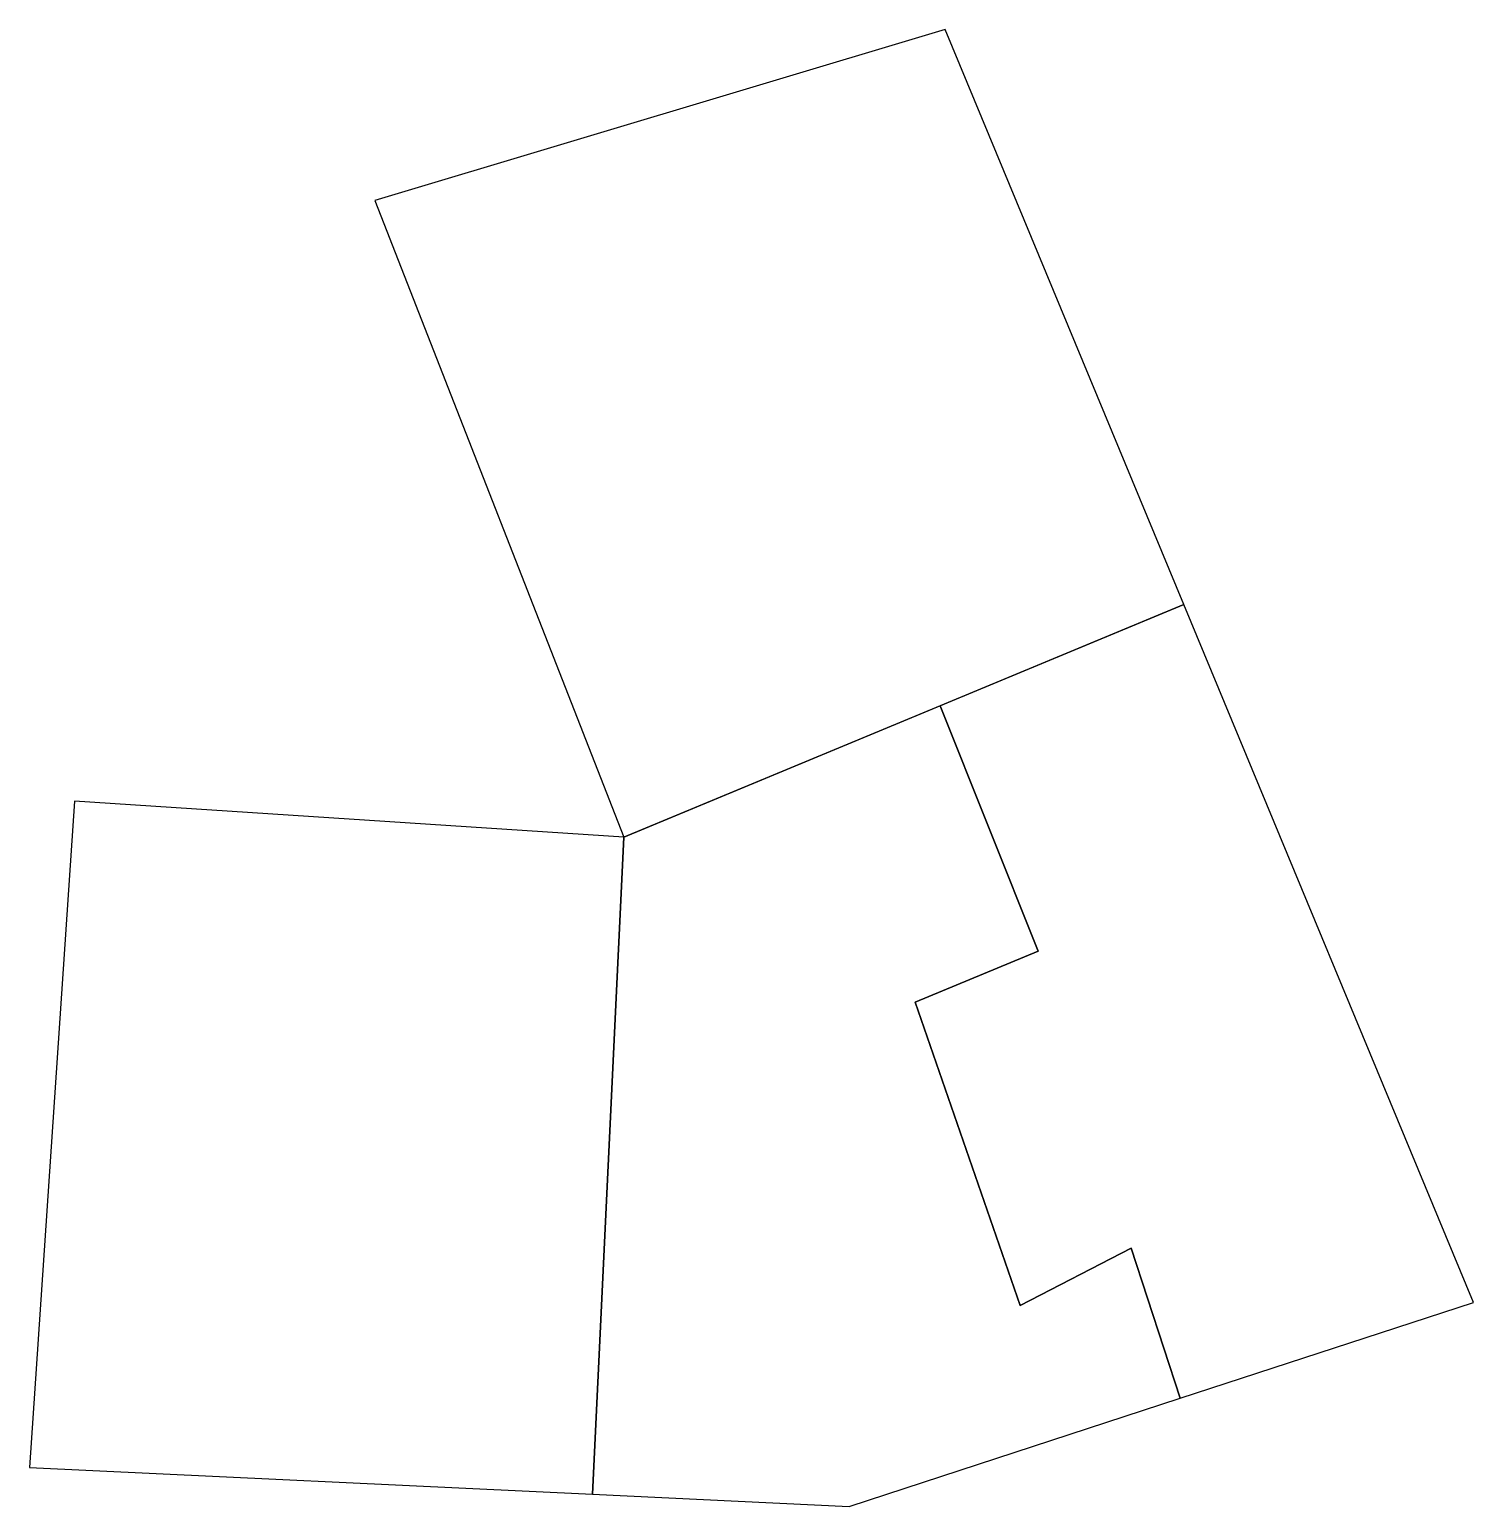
# Model space of a CAD drawing. Header units: millimetres. Extents: x -27.7 to 28.2, y -10.2 to 47.
import ezdxf

# ---------------------------------------------------------------- set-up
doc = ezdxf.new("R2010")
doc.units = ezdxf.units.MM
doc.layers.add('hcd_building_outline', color=1, linetype='Continuous', true_color=0xff0000)

msp = doc.modelspace()

# ---------------------------------------------------------------- linework, layer by layer
at = {"layer": 'hcd_building_outline'}
for points in [[(17.002, 24.736), (7.755, 47.014), (-14.339, 40.385), (-4.687, 15.733)], [(-4.687, 15.733), (17.002, 24.736)], [(17.002, 24.736), (7.559, 20.817)], [(16.863, -6.004), (28.221, -2.291), (17.002, 24.736)], [(7.559, 20.817), (-4.687, 15.733)], [(7.559, 20.817), (11.36, 11.314), (6.592, 9.338), (10.662, -2.407), (14.965, -0.198), (16.863, -6.004)], [(16.863, -6.004), (14.965, -0.198), (10.662, -2.407), (6.592, 9.338), (11.36, 11.314), (7.559, 20.817)], [(-25.967, 17.129), (-27.712, -8.686), (-5.9, -9.725)], [(-4.687, 15.733), (-25.967, 17.129)], [(-4.687, 15.733), (-5.9, -9.725)], [(-5.9, -9.725), (-4.687, 15.733)], [(-5.9, -9.725), (4.034, -10.198), (16.863, -6.004)]]:
    msp.add_lwpolyline(points, dxfattribs=at)

doc.saveas('drawing.dxf')
